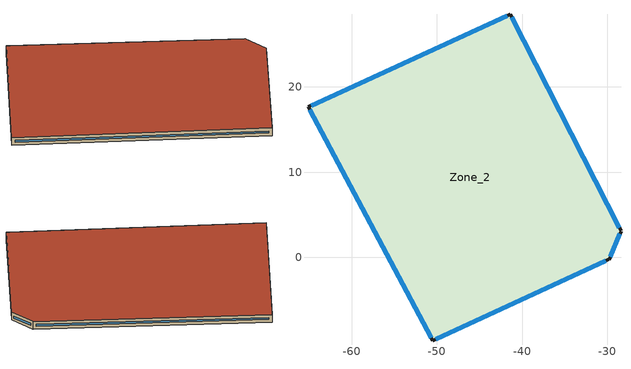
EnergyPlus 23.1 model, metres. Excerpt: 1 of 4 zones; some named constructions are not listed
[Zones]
Zone_2
 floor outside (90.1-2019 Nonresidential CZ 0 Exterior Floor (Mass)): -28.39,3.14 -28.39,3.09 -29.79,-0.26 -29.84,-0.23 -50.49,-9.79 -65.13,17.65 -41.39,28.54 z6
 wall outside (Slab_Mass): -28.39,3.14 -41.39,28.54 -65.13,17.65 -50.49,-9.79 -29.84,-0.23 / -29.79,-0.26 -28.39,3.09 z6:7
 window (90.1-2019 Nonresidential CZ 0 Glazing (Operable)): -28.57,3.49 -41.2,28.18 / -41.75,28.37 -64.77,17.82 / -64.95,17.3 -50.68,-9.44 / -50.13,-9.62 -30.2,-0.39 z6.4:6.6; -29.65,0.09 -28.54,2.74 z6.37:6.63
 roof outside (300mmInsulation 200mmConcrete): -28.39,3.14 -41.39,28.54 -65.13,17.65 -50.49,-9.79 -29.84,-0.23 -29.79,-0.26 -28.39,3.09 z7
[Schedule:Day:Hourly]
429c1c22-c32e-4cfb-a638-74580e387c76: Fraction, 1, 1, 1, 1, 1, 1, 1, 1, 0, 1, 1, 1, 1, 1, 1, 1, 1, 0, 1, 1, 1, 1, 1, 1
0d278512-de6f-450f-a460-ce0183404bb3: Fraction, 1, 1, 1, 1, 1, 1, 1, 1, 0, 0, 1, 1, 1, 1, 1, 1, 0, 0, 0, 0, 0, 0, 1, 1
e3299096-3ba9-41dc-9eec-98134773bb99: Fraction, 1, 1, 1, 1, 1, 1, 1, 0, 0, 0, 1, 1, 1, 0, 0, 0, 0, 1, 1, 1, 1, 1, 1, 1
437932f8-a298-4c79-ad8c-b6ad7c0ea8db: Fraction, 1, 1, 1, 1, 1, 1, 1, 1, 0, 0, 1, 1, 1, 1, 1, 1, 1, 0, 0, 0, 0, 0, 0, 1
2af4db76-ab77-4d71-8a2c-f6efab897275: Fraction, 1, 1, 1, 1, 0, 1, 1, 0, 0, 0, 0, 1, 1, 1, 1, 1, 0, 0, 0, 0, 0, 0, 0, 0
1bf97493-2525-4d0f-a431-4bc4cad97bd5: Fraction, 0, 0, 0, 0, 0, 1, 1, 1, 0, 0, 0, 0, 0, 1, 0, 0, 0, 0, 0, 0, 0, 0, 0, 0
7ba00e10-ea66-41d7-b338-968975e884bb: Fraction, 1, 1, 1, 1, 1, 1, 1, 1, 0, 0, 1, 1, 1, 1, 0, 0, 0, 0, 0, 0, 0, 0, 0, 0
e470dc39-ab2a-4b4f-97fd-8518ad8b71fa: Fraction, 0, 0, 0, 0, 0, 0, 0, 1, 0, 0, 0, 0, 0, 1, 0, 0, 0, 0, 0, 0, 0, 0, 1, 1
6eecb054-86b3-400c-984a-dcca1d5fbc71: Fraction, 1, 1, 1, 1, 1, 1, 1, 1, 0, 0, 0, 1, 0, 0, 0, 0, 0, 0, 0, 0, 0, 1, 1, 1
83a65efa-9942-4f7b-8ec6-2ade82dc0e54: Fraction, 1, 1, 1, 1, 1, 1, 1, 1, 0, 0, 0, 0, 1, 1, 1, 0, 0, 0, 0, 0, 0, 0, 1, 1
4f636e90-c16d-4f8c-b812-f952bd1f73c2: Fraction, 1, 1, 1, 1, 1, 1, 1, 1, 1, 0, 0, 0, 0, 0, 0, 0, 1, 1, 1, 1, 1, 1, 1, 1
9d2e7766-5901-4576-8308-77e6e8b5c36c: Fraction, 1, 1, 1, 1, 1, 1, 1, 1, 1, 0, 0, 0, 1, 1, 0, 0, 0, 0, 0, 1, 1, 1, 1, 1
4fc50a1c-80a5-43ac-9a14-739c7503c9ff: Fraction, 1, 1, 1, 1, 1, 1, 1, 1, 0, 1, 0, 0, 1, 1, 1, 1, 1, 1, 1, 1, 1, 1, 1, 1
aa52cdaa-5805-4605-9570-7e2a462150d8: Fraction, 1, 1, 1, 1, 1, 1, 1, 1, 0, 0, 1, 0, 0, 0, 0, 0, 0, 0, 1, 1, 1, 1, 1, 1
c998a4b0-9a3e-4008-8cde-3158e55a9a80: Fraction, 1, 1, 1, 1, 1, 1, 1, 1, 1, 0, 0, 0, 0, 1, 0, 0, 0, 0, 1, 1, 1, 1, 1, 1
3d8626cd-6cde-48c8-a51a-3dec61c5f29f: Fraction, 1, 1, 1, 1, 1, 1, 1, 1, 1, 0, 0, 0, 1, 0, 0, 0, 0, 0, 0, 0, 0, 0, 0, 1
53be161d-a272-44c2-a9a0-b321baa7687b: Fraction, 1, 1, 1, 1, 1, 1, 1, 1, 1, 0, 0, 0, 1, 1, 1, 1, 0, 1, 1, 1, 1, 1, 1, 1
075dd050-284f-48c6-b7ff-b34be319de05: Fraction, 1, 1, 1, 1, 1, 1, 1, 1, 0, 0, 1, 1, 0, 0, 0, 0, 1, 1, 1, 1, 1, 1, 1, 1
370041b8-3d16-4a39-9a6d-19057aa695aa: Fraction, 1, 1, 1, 1, 1, 1, 1, 1, 0, 0, 0, 0, 1, 1, 1, 1, 1, 1, 1, 1, 1, 1, 1, 1
d7daef8c-e683-487b-8e61-8b84068055ae: Fraction, 1, 1, 1, 1, 1, 1, 1, 1, 0, 0, 0, 0, 0, 0, 0, 1, 1, 1, 1, 1, 1, 1, 1, 1
d06a8f00-f862-418e-b585-eecbe0213b45: Fraction, 1, 1, 1, 1, 1, 1, 1, 1, 1, 1, 1, 1, 1, 1, 1, 0, 0, 0, 1, 1, 1, 1, 1, 1
2f645762-0e42-45aa-8577-e72d75af2df0: Fraction, 1, 1, 1, 1, 1, 1, 1, 1, 0, 1, 1, 1, 1, 1, 1, 1, 1, 1, 1, 1, 1, 1, 1, 1
64f102bd-1efe-44ce-a83b-11cafd964ddf: Fraction, 1, 1, 1, 1, 1, 1, 1, 1, 1, 0, 0, 0, 0, 0, 0, 0, 1, 1, 0, 0, 0, 0, 1, 1
bc7b5fe1-1840-40fd-a980-6b40b1dd7ed4: Fraction, 1, 1, 1, 1, 1, 1, 1, 1, 1, 0, 0, 0, 0, 0, 0, 0, 0, 0, 0, 1, 1, 1, 1, 1
95e74dce-d210-4ab4-8928-48d33d6a8e2e: Fraction, 1, 1, 1, 1, 1, 1, 1, 0, 0, 0, 1, 1, 1, 1, 1, 1, 1, 0, 0, 0, 0, 0, 0, 0
492ee7e6-851f-48a4-aaf2-d69dca00f25b: Fraction, 0, 1, 1, 1, 1, 1, 1, 1, 0, 0, 1, 0, 1, 1, 1, 0, 0, 0, 0, 0, 0, 0, 0, 1
ea4d0cee-9d29-4a0a-9eb6-c17ef6949f6f: Fraction, 1, 1, 1, 1, 1, 1, 1, 1, 0, 0, 0, 1, 1, 1, 0, 0, 0, 1, 1, 1, 1, 1, 1, 1
2e1048d4-6ae0-4844-96f5-6b8076d62b1c: Fraction, 1, 1, 1, 1, 1, 1, 1, 1, 1, 0, 0, 0, 0, 0, 0, 0, 0, 0, 0, 0, 0, 1, 1, 1
de04d04a-28f8-4919-8fdf-c7397844d0ba: Fraction, 1, 1, 1, 1, 1, 1, 1, 1, 0, 0, 1, 1, 1, 1, 1, 1, 1, 1, 0, 0, 0, 0, 1, 1
beef557f-be53-43da-b185-b81690d14c17: Fraction, 1, 1, 1, 1, 1, 1, 1, 1, 0, 0, 1, 0, 0, 0, 1, 1, 1, 1, 1, 1, 1, 1, 1, 1
acd2e928-20f6-4991-8987-061cebab4bc7: Fraction, 1, 1, 1, 1, 1, 1, 1, 1, 0, 0, 0, 0, 0, 0, 0, 0, 0, 1, 1, 1, 1, 1, 1, 1
0769ad89-4922-46fa-86be-e5e11f80f1fa: Fraction, 1, 1, 1, 1, 1, 1, 1, 1, 0, 0, 0, 1, 1, 0, 0, 0, 0, 0, 0, 0, 1, 1, 1, 1
811eb0c4-df39-463f-a63d-4e00d9b2817e: Fraction, 1, 1, 1, 1, 1, 1, 1, 1, 0, 0, 1, 1, 1, 1, 0, 0, 1, 0, 0, 0, 0, 1, 1, 1
cfd1e8fc-f152-420b-92c9-655756a89879: Fraction, 1, 1, 1, 1, 1, 1, 1, 1, 1, 0, 1, 1, 1, 1, 1, 1, 1, 0, 0, 0, 0, 0, 1, 1
5fa0f4bf-647c-4e6c-bee9-f088ca3543b6: Fraction, 1, 1, 1, 1, 1, 1, 1, 1, 0, 0, 1, 1, 1, 0, 1, 1, 0, 0, 1, 1, 1, 1, 1, 1
0ca525b6-70f5-47a1-a66d-1491c270857f: Fraction, 1, 1, 1, 1, 1, 1, 1, 1, 1, 0, 0, 0, 0, 1, 0, 0, 0, 0, 0, 0, 0, 1, 1, 1
5edebba6-9b0d-41ef-b9bf-9f6c766f65e7: Fraction, 1, 1, 1, 1, 1, 1, 1, 1, 0, 0, 0, 1, 1, 1, 1, 0, 0, 0, 0, 0, 0, 0, 0, 0
e5894386-8ebf-482e-8deb-2937a90b46d1: Fraction, 0, 1, 1, 1, 1, 1, 1, 0, 0, 0, 1, 1, 1, 1, 0, 0, 0, 0, 0, 0, 1, 1, 1, 0
520a3510-b5ef-42aa-a8dd-2d4a8aa3f53d: Fraction, 0, 0, 0, 0, 0, 0, 0, 0, 0, 0, 0, 1, 1, 0, 0, 1, 0, 0, 0, 0, 0, 0, 0, 0
7885c442-17fd-4be5-921d-82c1dd1a4911: Fraction, 0, 0, 0, 0, 0, 0, 0, 0, 0, 0, 0, 1, 1, 1, 1, 0, 0, 0, 0, 0, 0, 0, 0, 0
f125d40a-070c-441a-87dd-d8b757f258c0: Fraction, 0, 0, 0, 0, 0, 0, 0, 0, 0, 0, 0, 1, 0, 0, 0, 0, 0, 0, 0, 0, 0, 0, 0, 0
2bdd6978-0b3d-4123-ae65-399032827d53: Fraction, 0, 0, 0, 0, 1, 0, 0, 0, 0, 0, 0, 1, 1, 1, 0, 0, 0, 0, 0, 0, 0, 0, 0, 0
6d3ce674-8959-4e7a-b9fb-a9f12f32f55c: Fraction, 0, 0, 0, 0, 1, 0, 0, 0, 0, 0, 0, 1, 1, 1, 0, 1, 1, 1, 0, 0, 1, 1, 1, 1
ca12e35a-9830-41a2-9af4-f84982a6c99b: Fraction, 1, 1, 1, 1, 1, 1, 1, 1, 1, 1, 1, 1, 1, 1, 1, 1, 1, 1, 1, 1, 1, 1, 1, 1
61e857f3-1a93-4600-857d-8f1b3b0baa42: Fraction, 1, 1, 1, 0, 1, 1, 1, 1, 0, 1, 1, 1, 1, 1, 1, 1, 1, 1, 1, 1, 1, 1, 1, 1
9bc08fb0-1c56-410e-8b02-d8d992bc0d0f: Fraction, 1, 1, 1, 1, 1, 1, 1, 1, 1, 0, 0, 0, 1, 1, 0, 0, 1, 1, 1, 1, 1, 1, 1, 1
e67b2c6a-2373-4d80-82e6-7d4b09873641: Fraction, 1, 1, 1, 1, 1, 1, 1, 1, 1, 0, 0, 1, 1, 0, 1, 0, 1, 1, 0, 1, 0, 0, 1, 0
6d8738ae-b7f0-481f-8b64-ea539d91de79: Fraction, 0, 1, 1, 1, 1, 1, 1, 1, 1, 1, 1, 1, 1, 0, 0, 0, 0, 0, 0, 0, 1, 1, 1, 1
fe6191ea-b40e-4ba5-bedb-806e67bd7129: Fraction, 1, 1, 1, 1, 1, 1, 1, 1, 1, 1, 1, 1, 0, 0, 0, 0, 0, 0, 0, 1, 1, 1, 1, 1
58537cc2-10a3-4b98-a934-05ca0b6b8b16: Fraction, 1, 1, 1, 1, 1, 1, 1, 1, 1, 1, 1, 1, 1, 1, 0, 1, 1, 1, 0, 1, 1, 1, 1, 1
e186b510-1964-4f2e-8018-9372b270c878: Fraction, 1, 1, 1, 1, 1, 1, 1, 1, 1, 0, 0, 0, 0, 0, 0, 0, 0, 0, 0, 0, 1, 1, 1, 1
56d61a98-7be1-4fe1-b86d-2bb6e64d82b2: Fraction, 1, 1, 1, 1, 1, 1, 1, 1, 0, 0, 0, 0, 1, 1, 1, 1, 0, 0, 0, 0, 0, 0, 1, 0
87b03664-63c1-4720-b1e1-75cce14292a7: Fraction, 1, 1, 1, 1, 1, 1, 1, 1, 1, 1, 0, 1, 1, 1, 1, 0, 0, 0, 0, 0, 1, 1, 1, 0
da3a957f-c48f-4e44-8c34-af53eea30d64: Fraction, 1, 1, 1, 1, 1, 1, 1, 1, 1, 0, 0, 0, 0, 1, 1, 1, 1, 1, 1, 1, 1, 1, 1, 1
384e79f7-c269-4999-a78c-5518ff3f1f47: Fraction, 1, 1, 1, 1, 1, 1, 1, 1, 1, 1, 0, 0, 0, 0, 0, 0, 0, 1, 0, 1, 1, 1, 1, 1
f4831268-3cc7-41c8-9b97-16e3ab9158ac: Fraction, 1, 1, 1, 1, 1, 1, 1, 1, 0, 0, 0, 0, 0, 0, 0, 0, 0, 0, 0, 1, 1, 1, 1, 1
616afa62-1e71-4496-9ab0-f47cd830bcd3: Fraction, 1, 1, 1, 1, 1, 1, 1, 1, 0, 0, 0, 0, 1, 0, 1, 0, 1, 1, 1, 1, 0, 1, 1, 1
5f462a69-151b-4296-952d-169091b6d376: Fraction, 1, 1, 1, 1, 1, 1, 1, 1, 0, 0, 0, 0, 1, 0, 0, 0, 0, 0, 0, 0, 0, 1, 1, 1
5098d5d9-c8d9-4b69-8103-d1a0706dc672: Fraction, 1, 1, 1, 1, 1, 1, 1, 1, 0, 0, 0, 1, 0, 1, 1, 0, 0, 0, 0, 0, 0, 0, 0, 1
2af04244-796f-44f3-a123-6d7aced4bae8: Fraction, 1, 1, 0, 0, 1, 1, 0, 1, 0, 0, 0, 0, 1, 0, 0, 0, 0, 0, 0, 0, 0, 0, 0, 0
3fd10801-7045-48b6-8b62-b64a2d27dad3: Fraction, 0, 0, 1, 0, 0, 0, 1, 0, 0, 0, 0, 0, 0, 1, 1, 0, 0, 0, 0, 0, 0, 0, 0, 0
ab01f3cf-1fb5-4afb-b9a4-a822b94847c2: Fraction, 0, 0, 0, 0, 0, 0, 0, 0, 0, 0, 0, 1, 1, 1, 1, 1, 0, 0, 0, 0, 0, 0, 1, 0
d26ac9f7-d369-4222-9e68-858facbd4585: Fraction, 1, 1, 0, 0, 1, 0, 0, 1, 0, 0, 0, 1, 1, 1, 1, 0, 0, 0, 0, 0, 0, 0, 0, 0
ee1cbf8b-552b-4fe2-b724-9603f843b784: Fraction, 0, 1, 0, 1, 1, 1, 1, 1, 0, 0, 0, 1, 1, 1, 1, 1, 0, 0, 0, 0, 0, 0, 0, 0
41336966-1481-4f37-86a5-c677b9c4d6cb: Fraction, 0, 1, 1, 1, 1, 1, 1, 1, 0, 0, 0, 0, 1, 1, 1, 1, 0, 0, 0, 0, 0, 0, 0, 0
e823f13c-565c-4668-a10e-62aeca33f097: Fraction, 0, 0, 0, 1, 1, 0, 0, 1, 0, 0, 0, 1, 1, 1, 1, 1, 0, 0, 0, 0, 0, 0, 0, 0
7a5c81d5-b2a1-4d21-9557-3803c2419c3a: Fraction, 0, 1, 1, 1, 1, 0, 0, 1, 0, 0, 0, 0, 0, 0, 0, 0, 0, 0, 0, 0, 0, 0, 1, 1
aa07cd83-aed6-4fc5-b0c4-40ca355e7cad: Fraction, 0, 0, 0, 0, 0, 0, 0, 0, 1, 1, 1, 1, 1, 0, 1, 1, 1, 1, 1, 1, 1, 1, 1, 1
d5fbcdae-03d4-4c8e-b897-6869c87439ac: Fraction, 0, 0, 0, 0, 0, 0, 0, 0, 1, 1, 1, 1, 1, 1, 1, 1, 1, 1, 1, 1, 1, 1, 1, 1
fa97a593-636a-4f2d-adf3-7cc7f475926c: Fraction, 0, 0, 0, 0, 0, 0, 0, 0, 1, 1, 1, 0, 0, 0, 0, 0, 1, 1, 1, 1, 1, 1, 1, 0
9d412460-c6ff-4030-b530-7b55b70c9db9: Fraction, 0, 0, 0, 0, 0, 0, 0, 0, 1, 1, 1, 1, 1, 1, 1, 1, 1, 1, 1, 1, 1, 1, 1, 0
f827f280-3792-482c-a78a-e3c934c49dec: Fraction, 0, 0, 0, 0, 0, 0, 0, 0, 1, 1, 1, 1, 0, 0, 0, 1, 1, 1, 1, 1, 1, 1, 1, 1
0e033721-e94e-477f-9e80-94fcc5e9b954: Fraction, 0, 0, 0, 0, 0, 0, 0, 0, 1, 1, 1, 1, 1, 1, 1, 1, 1, 1, 1, 1, 1, 1, 0, 0
2a7c7b7c-ba76-4fee-bea9-94fd2a373793: Fraction, 0, 0, 0, 0, 0, 0, 0, 1, 1, 1, 1, 1, 0, 0, 0, 0, 1, 1, 1, 1, 1, 1, 1, 0
a0c1673f-a9de-4e4f-baea-07259ba35ac4: Fraction, 0, 0, 0, 0, 0, 0, 0, 0, 1, 1, 1, 1, 0, 0, 0, 0, 0, 1, 1, 1, 1, 1, 1, 1
7cc57210-866b-4cee-9bb3-4e84f98c8edf: Fraction, 0, 0, 0, 0, 0, 0, 0, 0, 1, 1, 1, 1, 0, 0, 0, 0, 0, 1, 1, 1, 1, 1, 1, 0
8b39802f-0b56-4244-b046-97715faed473: Fraction, 0, 0, 0, 0, 0, 1, 1, 1, 1, 1, 0, 0, 0, 0, 1, 1, 1, 1, 1, 1, 1, 1, 0, 0
8083bdc2-67e3-4528-aabc-c6d3deba803f: Fraction, 0, 0, 0, 0, 0, 1, 1, 1, 1, 1, 1, 1, 1, 1, 1, 0, 0, 0, 0, 0, 0, 0, 0, 0
ac16974e-f1e8-4ee9-8837-492b3aaf25c5: Fraction, 0, 0, 0, 0, 0, 0, 0, 1, 1, 1, 1, 1, 1, 1, 1, 1, 1, 1, 1, 1, 1, 1, 0, 0
edd9a837-7b02-4e6a-a7dd-3c474852f26a: Fraction, 0, 0, 0, 0, 0, 0, 0, 1, 1, 1, 1, 1, 1, 1, 1, 1, 1, 1, 1, 1, 1, 1, 1, 0
9c9d17b4-dc02-4d41-b49d-7196bcedb69b: Fraction, 0, 0, 0, 0, 0, 0, 0, 0, 0, 0, 0, 1, 1, 1, 1, 1, 1, 1, 1, 1, 0, 0, 0, 0
16cb8288-9de4-42d5-a32b-b23953333566: Fraction, 0, 0, 0, 0, 0, 0, 1, 1, 1, 1, 1, 1, 1, 1, 1, 1, 1, 1, 1, 1, 1, 0, 0, 0
9cbe939c-6bb9-4315-8294-bf7d4e39dc2a: Fraction, 0, 0, 0, 0, 1, 1, 1, 1, 1, 1, 1, 1, 1, 1, 1, 1, 1, 1, 1, 1, 1, 0, 0, 0
4c400002-a0bd-4f9a-b402-ef3440487218: Fraction, 0, 0, 0, 0, 0, 0, 0, 0, 0, 0, 0, 0, 0, 0, 1, 1, 1, 1, 1, 1, 0, 0, 0, 0
e4c61543-e469-48ff-963c-f8dcef8bda39: Fraction, 0, 0, 0, 0, 0, 0, 1, 1, 1, 1, 1, 1, 1, 1, 1, 1, 1, 1, 1, 1, 1, 1, 0, 0
18fd7463-925f-465a-8cf3-e4b6b7c109c7: Fraction, 1, 0, 0, 0, 0, 0, 0, 0, 1, 1, 1, 1, 1, 0, 1, 1, 1, 1, 0, 0, 0, 0, 0, 0
81f63b81-45e0-4ff7-9fab-a28798a04cc4: Fraction, 0, 0, 0, 0, 0, 0, 1, 1, 1, 1, 1, 1, 0, 0, 1, 1, 0, 0, 0, 0, 0, 0, 0, 0
715d07ea-0578-4fe2-96c6-3081667aaa53: Fraction, 0, 0, 0, 1, 1, 1, 1, 1, 1, 1, 1, 1, 1, 1, 1, 1, 1, 1, 1, 1, 1, 1, 1, 1
18fd46a4-1ec2-4b74-9cfe-444de13db394: Fraction, 0, 0, 0, 0, 0, 0, 0, 0, 1, 1, 1, 1, 0, 0, 0, 0, 1, 1, 1, 1, 1, 1, 1, 1
98e47e6f-843e-4740-baeb-22648d5c643e: Fraction, 1, 1, 1, 1, 1, 1, 1, 1, 0, 0, 0, 0, 0, 0, 0, 0, 1, 1, 1, 1, 1, 1, 1, 1
359b6354-5d9e-4ef5-8329-e3156efa4961: Fraction, 1, 1, 1, 0, 0, 0, 0, 0, 1, 1, 1, 1, 1, 1, 1, 1, 1, 1, 1, 1, 1, 1, 1, 1
4178c6d2-c455-4491-85b1-e77429518c37: Fraction, 1, 1, 1, 0, 0, 0, 0, 0, 1, 1, 1, 1, 1, 0, 0, 0, 1, 1, 1, 1, 1, 1, 1, 1
6757ae64-45cf-455e-9b9c-549c3d413347: Fraction, 1, 0, 0, 0, 0, 0, 0, 0, 1, 1, 1, 1, 1, 0, 0, 1, 1, 1, 1, 1, 1, 1, 1, 1
92202d3b-978d-4230-b6e4-04582f80296e: Fraction, 1, 1, 1, 1, 0, 0, 0, 0, 1, 1, 1, 1, 1, 1, 1, 1, 1, 1, 1, 1, 1, 1, 1, 1
b6b8d99a-5d51-4ab5-b128-b78f064b743b: Fraction, 0, 0, 0, 0, 0, 0, 0, 0, 0, 1, 0, 0, 0, 0, 0, 0, 0, 1, 1, 0, 0, 0, 0, 0
b0c122e5-a45d-4448-a3c4-4c4035efaa42: Fraction, 0, 0, 0, 0, 0, 0, 0, 0, 1, 1, 1, 0, 0, 0, 0, 0, 1, 0, 0, 0, 0, 0, 0, 0
6d5fdc92-14fb-4ce6-8c49-5bd3c1510ad8: Fraction, 1, 0, 0, 0, 0, 0, 0, 0, 1, 1, 1, 1, 0, 0, 0, 1, 1, 1, 1, 1, 1, 1, 1, 1
2bfb7d01-b41f-4b0f-a268-c87d4ad5c209: Fraction, 1, 1, 1, 1, 1, 1, 1, 1, 1, 1, 1, 1, 0, 1, 1, 1, 1, 1, 1, 1, 1, 1, 1, 1
f766cbc1-5d45-43a4-b7de-9a476e70c635: Fraction, 1, 0, 0, 0, 0, 0, 0, 0, 1, 1, 1, 1, 1, 1, 1, 1, 1, 1, 1, 1, 1, 1, 1, 1
26efa69f-b266-489b-9954-29ea0c1f797b: Fraction, 1, 0, 1, 1, 0, 1, 1, 1, 1, 1, 1, 0, 0, 0, 0, 0, 0, 1, 1, 1, 1, 1, 1, 1
35be330d-0802-4089-b175-1d8f4927de70: Fraction, 1, 1, 1, 1, 1, 1, 1, 1, 1, 1, 1, 1, 0, 1, 0, 1, 1, 1, 1, 1, 1, 1, 1, 1
633b6c11-cfcd-4e14-ac41-3413fc145374: Fraction, 1, 1, 1, 1, 1, 1, 1, 1, 1, 1, 1, 0, 1, 1, 0, 0, 1, 1, 1, 1, 1, 1, 1, 0
cb8bea81-562c-4bfe-915c-9f70c93799ab: Fraction, 1, 1, 1, 0, 0, 0, 0, 0, 1, 1, 1, 0, 0, 0, 0, 1, 1, 1, 1, 1, 1, 0, 0, 1
c7145a01-de1c-4a30-9a9d-e0a225c4517c: Fraction, 1, 0, 0, 0, 0, 0, 0, 0, 1, 1, 1, 0, 0, 0, 0, 0, 1, 1, 0, 1, 1, 0, 0, 0
d113039b-f5ac-44ce-b6a9-d791b600f83f: Fraction, 0, 0, 0, 0, 0, 0, 0, 0, 1, 1, 1, 0, 0, 0, 0, 1, 1, 1, 1, 0, 1, 1, 0, 0
a603302a-a61d-4f32-9811-b6dc5231b9d5: Fraction, 0, 0, 0, 0, 0, 0, 0, 0, 1, 1, 1, 0, 0, 0, 0, 0, 0, 1, 0, 0, 0, 0, 0, 0
2ad45f48-009f-423d-bc3f-c4d7b280d615: Fraction, 0, 0, 1, 1, 0, 0, 1, 1, 1, 1, 1, 0, 1, 1, 0, 0, 1, 1, 1, 1, 1, 1, 1, 1
a1dd1a81-f8d2-4ce5-a3aa-f603e7824d23: Fraction, 1, 0, 0, 1, 0, 0, 1, 1, 1, 1, 1, 0, 0, 0, 0, 0, 0, 1, 1, 1, 1, 1, 1, 1
19f8fb8a-a044-48db-906b-f87733cc161e: Fraction, 1, 1, 1, 1, 0, 0, 0, 0, 1, 1, 1, 0, 0, 0, 0, 0, 1, 1, 1, 1, 1, 1, 1, 1
4a02cc98-567b-499e-9f7d-de86d8a5fd91: Fraction, 0, 0, 0, 0, 0, 0, 0, 0, 1, 1, 1, 0, 0, 0, 0, 0, 1, 1, 1, 1, 1, 1, 1, 1
512c89f7-53e8-43a0-a4d5-c55d384ab42c: Fraction, 1, 1, 0, 0, 0, 0, 0, 1, 1, 1, 1, 0, 0, 0, 0, 0, 0, 1, 1, 1, 1, 1, 1, 1
a183322b-5c94-41eb-9d69-d05074c7a2bc: Fraction, 1, 1, 1, 1, 1, 1, 1, 1, 1, 1, 1, 1, 1, 0, 1, 1, 1, 1, 1, 1, 1, 1, 1, 1
c7cebfb4-1b02-4143-ab16-198149b27a5d: Fraction, 1, 1, 1, 1, 1, 1, 1, 1, 1, 1, 1, 0, 0, 0, 1, 1, 1, 1, 1, 1, 1, 1, 1, 1
7f402324-a11b-45f2-ba71-036f7fa0131a: Fraction, 1, 1, 1, 1, 1, 1, 1, 1, 1, 1, 1, 1, 0, 0, 0, 0, 1, 1, 1, 1, 1, 1, 1, 1
a8186be4-23b4-452f-8bac-d82d48cc5cb9: Fraction, 1, 1, 1, 0, 0, 0, 0, 0, 1, 1, 1, 0, 0, 0, 0, 0, 1, 1, 1, 1, 1, 1, 1, 1
8ce44288-ce5e-46e1-b3fc-cc6473a23d28: Fraction, 0, 0, 0, 1, 0, 0, 0, 0, 1, 1, 1, 0, 0, 0, 0, 0, 0, 1, 1, 1, 1, 1, 1, 0
a9032ab1-34af-406e-a78a-8711d550c862: Fraction, 0, 0, 0, 0, 0, 0, 0, 0, 1, 1, 1, 0, 0, 0, 0, 0, 0, 1, 1, 1, 1, 1, 1, 0
83626dd4-ef9e-4ca3-95f8-36e11cc79f76: Fraction, 0, 0, 0, 0, 1, 1, 1, 0, 1, 1, 0, 0, 0, 0, 0, 0, 0, 1, 1, 1, 1, 1, 1, 1
d8431233-ab1e-4848-8d13-0954209d6be6: Fraction, 0, 0, 0, 0, 1, 1, 1, 1, 1, 1, 1, 0, 0, 0, 0, 0, 0, 1, 1, 1, 1, 1, 1, 1
643cbcf8-1809-4534-b40f-ffb83847a4c0: Fraction, 1, 1, 1, 1, 1, 1, 1, 1, 1, 1, 1, 0, 0, 0, 0, 0, 1, 1, 1, 1, 1, 0, 0, 0
a81581ba-1929-4cc8-a758-60fb3b90e0dc: Fraction, 0, 0, 0, 0, 0, 0, 0, 0, 0, 0, 1, 1, 1, 1, 0, 0, 1, 1, 1, 0, 0, 1, 0, 1
41e0ed90-8fc5-4f1e-a61f-a7cfdcff0ae5: Fraction, 1, 0, 0, 0, 0, 0, 0, 0, 0, 0, 0, 0, 1, 0, 1, 0, 0, 0, 0, 0, 0, 0, 0, 0
5708fdbd-7be0-4d41-b2d8-6c8e660bc345: Fraction, 0, 0, 0, 0, 0, 0, 0, 0, 1, 1, 1, 0, 1, 0, 0, 1, 1, 1, 1, 0, 1, 0, 0, 0
7044fa82-b730-4b54-957a-6b4e0acb6089: Fraction, 0, 0, 0, 0, 0, 0, 0, 0, 1, 1, 1, 0, 0, 0, 0, 0, 0, 0, 1, 1, 1, 1, 1, 1
cb534f29-08d8-4ecb-b7a6-ff8b01221222: Fraction, 0, 1, 0, 0, 0, 1, 0, 0, 1, 1, 1, 0, 0, 0, 0, 0, 0, 1, 1, 1, 1, 1, 1, 1
8cfd6b68-7a55-4b57-87da-5bcaf7e3edb7: Fraction, 1, 1, 1, 1, 1, 0, 0, 1, 1, 1, 1, 1, 0, 0, 0, 0, 1, 1, 1, 1, 0, 0, 0, 1
3aa7c7eb-bf8e-4f5d-9803-ce9cd371826b: Fraction, 1, 0, 1, 0, 0, 0, 0, 0, 1, 1, 1, 0, 0, 0, 0, 0, 0, 1, 1, 1, 1, 1, 1, 1
7f4ab176-e05f-4f0b-a991-b07b53119c3f: Fraction, 1, 0, 0, 0, 0, 0, 1, 0, 1, 1, 1, 0, 0, 0, 0, 0, 0, 0, 1, 1, 1, 1, 1, 1
4f2d4e98-99b1-495e-a9b5-b39a8c86947f: Fraction, 1, 1, 1, 0, 0, 0, 0, 0, 1, 1, 1, 0, 0, 0, 0, 0, 0, 0, 1, 1, 1, 1, 1, 1
b71f27c2-11d3-4486-89db-ca58aa0c90b0: Fraction, 1, 1, 1, 1, 0, 0, 0, 0, 1, 1, 1, 0, 0, 0, 0, 0, 0, 0, 1, 1, 1, 1, 1, 1
51dd4f3b-6840-4a68-a3e1-5d6bc43e3148: Fraction, 1, 1, 0, 0, 0, 0, 0, 0, 1, 1, 1, 0, 0, 0, 0, 0, 1, 0, 0, 0, 1, 0, 0, 0
eae2c3f5-7183-4f18-80e1-325a8144d1d7: Fraction, 1, 1, 1, 1, 0, 0, 0, 0, 1, 1, 0, 0, 0, 0, 0, 0, 0, 1, 1, 1, 1, 1, 1, 1
946a49bf-8357-4b36-988c-1bbe564c2739: Fraction, 1, 1, 1, 1, 1, 0, 1, 1, 1, 0, 0, 0, 0, 0, 0, 0, 0, 0, 1, 1, 1, 1, 1, 1
b5328cb2-3e1c-4907-824d-986fdfa3e53d: Fraction, 1, 1, 1, 0, 0, 0, 0, 1, 1, 1, 1, 0, 0, 0, 0, 0, 0, 0, 1, 1, 1, 1, 1, 1
7e368c8a-0343-4ad6-816a-6d9203fe412d: Fraction, 0, 0, 0, 1, 0, 1, 0, 0, 1, 1, 1, 1, 0, 0, 0, 0, 0, 1, 1, 1, 1, 1, 1, 1
3133d071-e3d2-4c39-b795-b10d2cfa83c7: Fraction, 1, 1, 0, 0, 0, 0, 0, 0, 1, 0, 0, 0, 0, 0, 1, 0, 1, 1, 1, 0, 1, 1, 0, 0
b71b095b-8804-4097-bd9f-d99cd3049b86: Fraction, 0, 0, 0, 0, 0, 0, 1, 0, 1, 0, 0, 0, 0, 0, 0, 0, 0, 0, 1, 1, 1, 1, 1, 1
ac6c59a5-4991-40b3-9c2e-a18076897789: Fraction, 1, 0, 0, 0, 0, 0, 1, 0, 1, 1, 1, 0, 0, 0, 1, 1, 1, 1, 1, 1, 1, 1, 1, 0
ee0cce78-cad1-4d1c-af12-3bf6cfd65355: Fraction, 0, 0, 0, 0, 0, 0, 0, 0, 1, 0, 0, 0, 0, 0, 0, 1, 0, 1, 1, 0, 0, 0, 0, 0
94d1d4d0-b6b9-419a-9535-282c8ef11f0e: Fraction, 0, 0, 0, 0, 0, 0, 0, 1, 1, 1, 1, 1, 0, 0, 0, 0, 1, 1, 1, 1, 1, 1, 0, 1
6ad6aa94-36e0-49e9-8b7a-7db0830956f9: Fraction, 1, 1, 0, 0, 0, 0, 0, 0, 1, 0, 0, 0, 0, 0, 0, 0, 0, 0, 0, 1, 1, 1, 1, 1
980ae9e3-5f77-4c4d-8313-4d2cbb2648f0: Fraction, 0, 0, 0, 0, 0, 0, 0, 0, 1, 1, 0, 0, 0, 1, 1, 1, 1, 1, 1, 0, 1, 0, 0, 0
a5c32734-bbef-49ea-96c2-e55053aa121e: Fraction, 0, 0, 0, 0, 0, 0, 0, 0, 1, 1, 1, 0, 0, 0, 0, 0, 1, 1, 1, 1, 1, 0, 0, 0
d52bcd2e-d4db-4552-b582-e389e3003660: Fraction, 0, 0, 0, 0, 0, 0, 0, 0, 1, 0, 0, 1, 0, 0, 0, 1, 1, 1, 1, 0, 0, 0, 0, 0
cbfc0be3-329f-4cb7-8cf2-356e24689446: Fraction, 0, 0, 0, 0, 0, 0, 0, 0, 1, 1, 0, 0, 0, 0, 0, 0, 0, 0, 1, 1, 1, 1, 1, 1
ae242ffd-641a-472a-807a-aa40fae8e799: Fraction, 1, 0, 0, 1, 0, 0, 0, 0, 1, 0, 0, 0, 0, 0, 0, 0, 1, 0, 0, 0, 0, 0, 0, 0
962cebb5-4dd6-465a-9484-ff23f736097f: Fraction, 0, 0, 1, 0, 0, 0, 0, 0, 1, 1, 0, 0, 0, 1, 1, 1, 0, 0, 1, 0, 0, 0, 0, 0
b7102313-10de-4cef-bb3a-3ea23a940532: Fraction, 0, 0, 0, 0, 0, 0, 0, 0, 1, 1, 0, 0, 0, 0, 0, 1, 0, 0, 0, 0, 0, 0, 0, 0
606d6c56-5269-483d-8936-5de9672277e7: Fraction, 0, 0, 0, 0, 0, 0, 0, 0, 0, 1, 0, 0, 0, 0, 0, 1, 0, 1, 1, 0, 0, 0, 0, 0
a73a7ce8-67d6-4843-85db-11bbf714541a: Fraction, 0, 0, 0, 0, 0, 0, 0, 0, 0, 0, 0, 0, 0, 0, 1, 1, 1, 1, 1, 1, 1, 0, 0, 0
7a8bdeb4-0878-4f99-8db8-d86093058b63: Fraction, 0, 0, 0, 0, 1, 1, 1, 1, 1, 1, 0, 0, 0, 0, 0, 0, 0, 1, 1, 1, 1, 1, 1, 1
458e4013-be41-4369-99af-1ce85e9da201: Fraction, 1, 0, 0, 0, 0, 0, 0, 0, 1, 1, 1, 0, 0, 0, 0, 0, 0, 0, 1, 1, 1, 1, 1, 1
8e128a29-8f94-4fca-a4c8-dda0c094ab85: Fraction, 1, 0, 1, 1, 0, 1, 0, 1, 1, 1, 0, 0, 0, 0, 0, 0, 0, 1, 1, 1, 1, 1, 1, 1
2e04bbb2-0433-468c-9bee-451ab76db0f2: Fraction, 1, 0, 0, 0, 0, 0, 0, 0, 1, 0, 0, 0, 0, 0, 0, 0, 0, 0, 1, 1, 1, 1, 1, 1
476d3154-71b5-46bd-b0d1-91401082664b: Fraction, 1, 1, 1, 1, 0, 1, 1, 1, 1, 0, 0, 0, 0, 0, 0, 0, 0, 0, 0, 1, 1, 1, 1, 1
a28b2f1e-23ce-457f-a55a-8e6c6bc26ee6: Fraction, 1, 1, 1, 1, 0, 0, 1, 0, 1, 1, 0, 0, 1, 0, 0, 0, 0, 0, 0, 0, 0, 0, 0, 0
1b5f3311-cc10-4d92-bd20-ff757623c0a2: Fraction, 0, 0, 0, 0, 0, 0, 0, 0, 1, 1, 1, 0, 0, 0, 0, 0, 0, 1, 1, 1, 1, 1, 1, 1
3fa7d1d8-b0c2-4a63-b02b-45fcedb0770e: Fraction, 1, 0, 0, 0, 0, 0, 0, 0, 1, 1, 0, 0, 0, 1, 1, 1, 1, 1, 1, 1, 1, 1, 1, 0
65bef76c-7b50-4c77-a987-cef737af29d9: Fraction, 0, 0, 0, 0, 0, 0, 0, 0, 1, 1, 0, 0, 0, 0, 0, 0, 0, 1, 0, 1, 1, 1, 1, 1
ecd52fb3-6bc2-4685-8e1d-ee0a48a2c2cd: Fraction, 1, 1, 1, 1, 0, 0, 1, 1, 1, 1, 0, 0, 1, 1, 1, 0, 0, 1, 1, 0, 0, 0, 0, 0
47cc510d-5763-4c47-8ae6-44d2a0ebc704: Fraction, 0, 0, 0, 0, 0, 0, 0, 0, 1, 1, 1, 0, 0, 0, 0, 1, 1, 0, 0, 0, 0, 0, 0, 0
cbdadbff-14c6-4e19-a64b-dd29a3ee8e65: Fraction, 0, 0, 0, 0, 0, 0, 0, 0, 1, 1, 1, 0, 0, 0, 0, 1, 0, 0, 1, 1, 1, 1, 1, 1
ae253b11-95fc-44f7-a50c-29ba483dc369: Fraction, 1, 1, 1, 1, 0, 1, 1, 1, 1, 0, 1, 0, 0, 0, 1, 0, 0, 0, 0, 0, 0, 0, 0, 0
fd82324f-3d22-43d9-8704-43af6c0c773f: Fraction, 0, 0, 0, 0, 0, 0, 0, 0, 0, 1, 1, 0, 0, 0, 0, 0, 1, 1, 1, 1, 1, 1, 1, 1
f2084678-235b-4ce8-80e2-547e78cc62a1: Fraction, 0, 0, 0, 0, 0, 0, 0, 0, 1, 0, 0, 0, 0, 0, 0, 1, 1, 1, 1, 1, 1, 1, 1, 1
9cef415c-3138-4bc0-80cf-4166d910a20b: Fraction, 0, 0, 0, 1, 0, 0, 1, 0, 1, 1, 1, 0, 0, 0, 1, 1, 1, 1, 1, 1, 1, 1, 1, 1
0fafae6b-2a4e-4a0d-9af3-e9a0c2a19ce0: Fraction, 1, 1, 1, 1, 0, 1, 0, 0, 0, 0, 0, 0, 0, 0, 0, 0, 0, 0, 1, 1, 1, 1, 1, 1
66e797d1-5bb1-440e-a983-82657584aabe: Fraction, 1, 1, 1, 1, 1, 0, 0, 0, 0, 0, 0, 0, 0, 0, 0, 0, 0, 0, 0, 1, 1, 1, 1, 1
bc9a009d-e745-4ba0-a84f-4219cbce67a4: Fraction, 1, 1, 1, 1, 0, 1, 0, 1, 1, 0, 0, 0, 0, 0, 0, 0, 0, 0, 0, 1, 1, 1, 1, 1
1fb9be0d-b534-4b23-940f-8a27a6398b63: Fraction, 1, 1, 1, 1, 0, 0, 0, 0, 1, 0, 0, 0, 0, 0, 0, 0, 0, 0, 0, 1, 1, 1, 1, 1
fe8b0500-455a-4e69-a9f7-ff54518eb9ce: Fraction, 1, 1, 1, 1, 1, 1, 1, 1, 0, 0, 0, 0, 0, 0, 1, 1, 1, 1, 1, 0, 1, 1, 1, 1
264b1cd4-b5ad-4d37-a9c3-32d2d2d0904a: Fraction, 1, 0, 1, 1, 0, 1, 0, 0, 1, 0, 0, 0, 0, 1, 0, 1, 1, 1, 1, 1, 1, 1, 1, 0
30f8b3f1-c5cc-420c-bfa6-b9f34e2471ac: Fraction, 0, 1, 0, 0, 0, 0, 0, 1, 1, 0, 0, 0, 1, 1, 0, 0, 0, 1, 1, 1, 1, 1, 1, 1
c019012b-39d7-4e61-b87b-2efc6bc9d66e: Fraction, 0, 0, 1, 0, 0, 0, 0, 0, 1, 0, 0, 0, 0, 0, 0, 1, 1, 1, 1, 1, 1, 1, 1, 1
9a3c1a4b-0eeb-4e2a-a004-e5279da5009a: Fraction, 1, 0, 0, 0, 0, 0, 0, 0, 1, 0, 0, 0, 1, 0, 0, 0, 1, 0, 1, 0, 0, 1, 0, 1
288bf387-5907-4de1-88a6-5d0dd4cf3e5e: Fraction, 0, 0, 0, 0, 0, 0, 0, 0, 1, 1, 1, 1, 0, 1, 1, 1, 1, 1, 1, 1, 1, 1, 0, 1
f3e41cc8-ee22-424f-87b5-cc7b6eeb1f7e: Fraction, 0, 0, 1, 0, 0, 0, 0, 0, 1, 0, 0, 0, 0, 0, 0, 0, 0, 0, 1, 1, 1, 1, 1, 1
4399bda9-ca78-467e-b1b5-2814ec906d59: Fraction, 1, 1, 1, 1, 1, 1, 1, 1, 1, 0, 0, 1, 1, 0, 0, 1, 1, 1, 1, 1, 1, 0, 0, 0
9cf9ec19-7c1e-4ceb-9cf0-e84e71d8a726: Fraction, 0, 0, 0, 0, 0, 0, 1, 1, 1, 1, 0, 0, 0, 0, 0, 0, 0, 0, 1, 1, 1, 1, 1, 1
61485dd6-e631-4ce2-9767-25215d8ebb49: Fraction, 1, 1, 1, 1, 1, 1, 1, 1, 1, 1, 0, 0, 0, 0, 0, 0, 0, 0, 1, 1, 1, 1, 1, 1
484ef81b-08d0-4c9e-9b0c-08f0377102a1: Fraction, 1, 1, 1, 0, 0, 0, 1, 1, 1, 1, 1, 1, 0, 0, 1, 1, 0, 0, 1, 1, 1, 0, 0, 0
4b9590b1-a4ca-42e0-aa12-04c038e1b4ab: Fraction, 0, 0, 0, 0, 0, 0, 0, 0, 1, 0, 0, 0, 1, 1, 1, 1, 1, 1, 1, 1, 1, 1, 1, 0
9c5e86d8-dae1-4cc7-9f21-194ab854f454: Fraction, 0, 0, 0, 0, 0, 0, 0, 0, 0, 1, 1, 1, 0, 0, 0, 0, 1, 1, 1, 1, 1, 1, 0, 0
24b7d28c-ecaa-4e28-85aa-77ca2687b65e: Fraction, 0, 0, 0, 0, 0, 0, 0, 0, 1, 1, 0, 0, 0, 0, 0, 0, 0, 1, 1, 1, 1, 1, 1, 1
e0f18de1-e8dd-4860-b6d7-2dfe478e2172: Fraction, 0, 0, 0, 0, 0, 0, 0, 0, 1, 1, 0, 0, 0, 0, 1, 1, 0, 0, 0, 0, 0, 0, 0, 0
95d4bd1c-ce86-4705-9c8d-e1e68b04e294: Fraction, 0, 0, 0, 0, 0, 0, 0, 0, 1, 1, 0, 0, 0, 0, 1, 1, 1, 0, 0, 0, 0, 0, 0, 0
b8bf9bdd-f65e-491a-89c2-ce5eb463696a: Fraction, 1, 1, 1, 1, 0, 0, 0, 0, 1, 1, 1, 1, 1, 1, 1, 1, 1, 1, 1, 1, 1, 1, 0, 0
23ad7be4-1bd6-407b-ac40-211199f4eba9: Fraction, 0, 0, 0, 0, 0, 0, 0, 0, 0, 0, 0, 0, 0, 0, 0, 0, 0, 0, 0, 1, 1, 1, 1, 1
b95a9a6c-3753-4ba4-8da6-17725c8b46c2: Fraction, 1, 1, 1, 1, 1, 1, 1, 1, 1, 1, 0, 0, 0, 0, 0, 1, 1, 1, 1, 1, 1, 0, 0, 0
5e4e6ebe-61ee-455d-94f4-1fba4f18e573: Fraction, 0, 0, 0, 0, 0, 0, 0, 0, 0, 1, 1, 1, 0, 0, 0, 0, 0, 1, 1, 1, 1, 1, 1, 1
c2e6ffc4-5a5a-4326-8cd9-6ad646768699: Fraction, 1, 0, 1, 1, 1, 0, 0, 0, 1, 1, 0, 0, 0, 1, 1, 1, 1, 1, 1, 1, 1, 1, 1, 1
61df51a4-9ec0-4119-8381-d2bc39263c46: Fraction, 0, 0, 0, 0, 0, 0, 0, 0, 0, 1, 1, 1, 1, 1, 1, 1, 0, 0, 1, 1, 1, 1, 1, 1
63701fb2-2961-4860-837d-ec88ad0e87cb: Fraction, 1, 1, 1, 0, 0, 1, 1, 1, 1, 0, 0, 0, 1, 1, 1, 1, 1, 1, 1, 1, 1, 1, 1, 1
216eef2e-40e6-466a-8ebc-aa4d6ad5f5ac: Fraction, 1, 1, 1, 1, 1, 1, 1, 1, 1, 0, 0, 0, 1, 1, 1, 1, 1, 1, 1, 1, 0, 0, 0, 0
b2fd002d-74e3-4d50-97d7-d4122815ab7d: Fraction, 0, 0, 0, 0, 0, 0, 0, 0, 1, 1, 0, 0, 0, 0, 0, 0, 0, 0, 0, 1, 1, 1, 1, 1
0eae9232-7919-4185-883a-7bb811943c78: Fraction, 1, 0, 0, 0, 0, 0, 1, 1, 1, 0, 0, 0, 0, 0, 0, 0, 0, 1, 1, 1, 1, 1, 1, 1
7f74cc13-0549-4400-bfd8-d99739242631: Fraction, 1, 0, 0, 0, 0, 0, 0, 0, 0, 1, 1, 0, 0, 0, 0, 0, 1, 1, 1, 1, 1, 1, 1, 1
9d4ba2e4-b867-49ac-b425-9713c995c196: Fraction, 1, 1, 1, 1, 1, 1, 1, 1, 1, 1, 1, 1, 0, 0, 0, 0, 1, 1, 1, 1, 1, 1, 1, 0
ebcd0586-00f9-48aa-a8c0-36410e76e89c: Fraction, 1, 1, 1, 1, 1, 1, 1, 1, 1, 1, 1, 1, 0, 0, 0, 0, 0, 0, 1, 1, 1, 1, 1, 1
78b5b8a9-cf74-470e-89b1-31e0cb71a9e3: Fraction, 1, 1, 0, 0, 0, 0, 0, 0, 1, 1, 1, 1, 1, 1, 1, 1, 1, 1, 1, 1, 1, 1, 1, 1
2435dbc7-9620-4bed-a60c-de534e194c19: Fraction, 1, 1, 1, 1, 1, 1, 1, 1, 1, 1, 1, 1, 1, 1, 1, 1, 1, 1, 1, 1, 1, 1, 0, 0
19dfe97c-b9cb-4e42-b827-9d3740cefc1a: Fraction, 1, 1, 1, 0, 0, 0, 0, 0, 0, 1, 1, 1, 1, 1, 1, 1, 0, 1, 1, 1, 1, 1, 1, 1
c1c17925-6b74-4b8f-ab96-dfb09220ae7c: Fraction, 1, 1, 1, 0, 0, 0, 0, 0, 1, 1, 0, 0, 0, 0, 0, 0, 0, 1, 1, 1, 1, 1, 1, 1
25122257-154d-46bf-98c0-2fe896b77df4: Fraction, 1, 0, 0, 0, 0, 0, 0, 1, 1, 1, 0, 0, 0, 0, 0, 0, 0, 0, 1, 1, 1, 1, 1, 1
092cdc06-bcdd-47ba-b436-0f7822671344: Fraction, 1, 0, 0, 0, 0, 0, 0, 0, 0, 0, 0, 1, 0, 0, 0, 0, 0, 0, 1, 1, 1, 1, 1, 1
71c57237-7c94-4586-8ab8-f83b04546b7b: Fraction, 1, 0, 1, 0, 1, 1, 1, 0, 1, 1, 0, 0, 0, 0, 0, 0, 0, 0, 0, 1, 0, 0, 1, 1
1b95b552-ccbf-48ee-98ab-6d76ed2a3aaa: Fraction, 1, 1, 1, 1, 1, 1, 1, 1, 1, 1, 0, 0, 0, 0, 0, 0, 0, 0, 0, 0, 1, 1, 1, 1
cb065a40-e7fa-40a4-90e0-a5ae350cfb2b: Fraction, 1, 1, 1, 1, 1, 1, 1, 1, 1, 1, 0, 1, 1, 0, 0, 0, 0, 0, 0, 1, 1, 1, 1, 1
fe97cc25-f601-4ca1-a0c8-475b2eba2dc9: Fraction, 1, 1, 1, 0, 0, 1, 1, 1, 1, 0, 0, 0, 0, 1, 1, 1, 1, 1, 1, 1, 1, 1, 0, 1
578457f5-399a-4f92-8a02-ae9882fc921f: Fraction, 1, 0, 0, 0, 0, 1, 0, 0, 1, 1, 1, 1, 0, 0, 0, 0, 0, 0, 0, 1, 1, 1, 1, 1
2e1abdcf-9cb2-4666-8271-a5281ab0470f: Fraction, 1, 0, 1, 1, 0, 1, 0, 1, 1, 0, 0, 0, 0, 0, 0, 0, 0, 0, 0, 0, 1, 1, 1, 1
de7f1e9e-99f2-4530-bda8-a19bc34c7435: Fraction, 1, 1, 1, 1, 1, 1, 1, 0, 1, 0, 1, 1, 0, 0, 0, 1, 1, 0, 1, 1, 1, 1, 1, 1
d56bf0af-3291-4f40-954d-ae387b4934eb: Fraction, 1, 1, 1, 0, 0, 0, 0, 1, 1, 1, 1, 0, 0, 0, 0, 0, 0, 1, 1, 1, 1, 1, 1, 1
efd51ebc-5a75-44d6-b48b-5e39b90eab37: Fraction, 1, 0, 1, 1, 1, 1, 1, 1, 1, 0, 0, 0, 0, 0, 0, 0, 0, 0, 0, 1, 0, 1, 1, 1
50e62b72-050b-4bc5-816a-ec6022259602: Fraction, 1, 1, 1, 1, 1, 1, 1, 1, 1, 1, 1, 0, 0, 0, 0, 0, 0, 1, 0, 0, 0, 0, 0, 1
df565528-e983-4a2f-9af0-023e517ec1fa: Fraction, 1, 0, 0, 1, 0, 1, 1, 0, 1, 1, 1, 0, 0, 0, 1, 1, 0, 1, 1, 0, 0, 0, 0, 1
6e948c41-f58b-4d70-b735-693d7d23265e: Fraction, 0, 0, 0, 0, 0, 0, 0, 0, 1, 1, 1, 0, 0, 0, 0, 0, 0, 0, 1, 1, 1, 1, 0, 0
a4a8dd3c-0be9-4958-a505-003e072e7be9: Fraction, 1, 0, 1, 1, 0, 0, 0, 0, 1, 1, 0, 0, 0, 1, 1, 1, 1, 0, 1, 0, 0, 1, 0, 0
ad55d434-6db8-480e-95ab-e4f5d2595acd: Fraction, 0, 0, 0, 0, 1, 1, 1, 1, 1, 1, 1, 0, 0, 1, 0, 0, 0, 0, 0, 1, 1, 1, 1, 1
a91e2977-43bb-450e-858d-649fe32d594d: Fraction, 1, 1, 1, 1, 0, 0, 0, 0, 0, 1, 0, 0, 0, 1, 0, 0, 0, 1, 1, 1, 1, 1, 1, 1
abaccf0b-f572-463a-ba2b-06eaf9dbe2ba: Fraction, 1, 0, 0, 0, 0, 0, 0, 0, 1, 1, 1, 0, 0, 0, 0, 0, 1, 1, 1, 1, 1, 1, 1, 1
60e00c5c-3424-42d9-a3b6-d22fd73a13ea: Fraction, 1, 1, 1, 1, 1, 1, 1, 1, 1, 1, 1, 0, 0, 1, 0, 0, 0, 0, 1, 1, 1, 1, 1, 1
9e92f452-ab2d-48ad-be8d-61b9bccbf211: Fraction, 1, 1, 1, 1, 1, 1, 1, 1, 1, 0, 1, 0, 0, 0, 0, 0, 0, 0, 1, 1, 1, 1, 1, 1
70c445c9-8c4a-4ff4-bf46-6278130bf734: Fraction, 1, 1, 1, 1, 1, 1, 1, 1, 1, 1, 0, 0, 0, 1, 0, 0, 0, 0, 1, 1, 1, 1, 1, 1
e5ad0523-6fc6-447b-b171-9b96cebabecb: Fraction, 1, 1, 1, 1, 1, 1, 0, 0, 0, 1, 0, 1, 1, 1, 1, 1, 1, 1, 1, 0, 1, 1, 1, 1
e60a5f49-7e7a-409f-a5c2-957077f7fe8b: Fraction, 0, 1, 1, 1, 0, 1, 1, 1, 1, 1, 0, 0, 1, 0, 0, 0, 0, 1, 1, 1, 1, 1, 1, 1
cae3acfb-d161-43ed-a65f-a440bfac94b9: Fraction, 1, 1, 1, 1, 1, 1, 1, 1, 1, 0, 0, 0, 1, 1, 0, 0, 0, 0, 1, 1, 1, 1, 1, 1
eb492800-efa5-4de2-972e-05f03c372e6c: Fraction, 1, 1, 1, 1, 1, 1, 1, 1, 1, 0, 0, 0, 1, 1, 0, 0, 0, 1, 1, 1, 1, 1, 1, 1
f8645bc8-e094-466c-b9be-c50dcc2c0e01: Fraction, 1, 1, 1, 1, 0, 1, 1, 1, 1, 1, 0, 0, 0, 0, 0, 0, 0, 0, 1, 1, 1, 1, 0, 1
54c767f8-6b98-40b6-b93c-19719c3d406e: Fraction, 1, 0, 0, 0, 0, 0, 0, 1, 1, 1, 0, 0, 0, 1, 1, 1, 1, 1, 0, 0, 0, 0, 0, 0
33a80775-8e47-4f3b-85fb-f9fe996c441c: Fraction, 0, 0, 0, 0, 0, 0, 1, 1, 1, 1, 0, 0, 0, 1, 0, 0, 0, 0, 1, 1, 1, 1, 1, 1
0cbc3ec2-dce3-40a9-9014-403458cbc8dd: Fraction, 1, 0, 0, 0, 0, 0, 0, 0, 1, 1, 1, 1, 1, 1, 0, 0, 1, 1, 1, 1, 1, 1, 1, 1
1aa73def-a9cd-4395-93c4-937f8a9c7bfa: Fraction, 0, 1, 0, 0, 0, 0, 0, 0, 1, 1, 0, 0, 0, 0, 0, 0, 0, 0, 0, 0, 0, 0, 0, 0
6403b646-7e0a-49ed-bd41-a394b5ecb90f: Fraction, 0, 0, 0, 0, 0, 0, 0, 0, 0, 0, 1, 1, 0, 1, 1, 1, 1, 1, 1, 1, 1, 1, 1, 0
f5af6c6c-355f-4f13-a708-5c731e4a8922: Fraction, 0, 0, 0, 0, 0, 0, 0, 0, 1, 1, 1, 1, 1, 1, 0, 0, 1, 1, 1, 1, 0, 1, 1, 0
56ebb561-2b9d-4626-a585-189c94d4f024: Fraction, 0, 0, 0, 0, 0, 0, 0, 0, 1, 1, 1, 1, 1, 1, 0, 0, 1, 1, 1, 1, 1, 1, 1, 1
11e39c20-5615-48c8-8e21-3d2a08517842: Fraction, 1, 0, 1, 0, 0, 0, 0, 0, 1, 1, 1, 0, 0, 0, 1, 1, 1, 1, 1, 1, 1, 1, 1, 1
0a6634f9-ec93-4dce-9d44-1620e432f495: Fraction, 1, 0, 0, 0, 0, 0, 0, 0, 0, 1, 1, 0, 0, 0, 0, 0, 0, 1, 1, 1, 1, 1, 1, 1
6c88fd40-5f31-450c-9393-a7e399214261: Fraction, 1, 1, 1, 0, 0, 0, 0, 0, 1, 1, 1, 0, 0, 0, 0, 0, 0, 0, 0, 1, 1, 1, 1, 1
52a54ab8-a711-4575-a719-32434526ca14: Fraction, 1, 1, 1, 0, 0, 0, 0, 0, 1, 1, 0, 0, 0, 1, 0, 0, 0, 1, 0, 0, 0, 0, 0, 0
43894ad4-1c41-41d3-a07c-dbac19969555: Fraction, 0, 1, 0, 0, 0, 0, 0, 0, 1, 1, 1, 1, 0, 1, 0, 1, 1, 1, 1, 1, 1, 1, 1, 1
95a5ac8b-9768-4e2f-899a-ed802b7bd651: Fraction, 1, 1, 1, 1, 1, 1, 1, 1, 1, 1, 1, 1, 1, 0, 0, 0, 1, 1, 1, 1, 1, 1, 1, 1
75219a38-485e-43a5-963d-3f770a45d9b9: Fraction, 1, 1, 1, 1, 0, 1, 1, 1, 1, 1, 1, 0, 0, 0, 0, 0, 0, 1, 1, 1, 1, 1, 1, 1
d17497ec-cfb7-448f-b247-fa41072ac7fb: Fraction, 1, 1, 1, 1, 0, 1, 1, 1, 1, 0, 0, 1, 1, 0, 0, 0, 0, 0, 0, 0, 0, 0, 0, 0
c5cd9e20-25f1-4ee0-87f7-34e8a7739968: Fraction, 0, 0, 0, 0, 0, 0, 0, 0, 0, 1, 1, 0, 1, 0, 0, 0, 0, 0, 0, 1, 1, 1, 1, 0
c2340ad5-be74-4d5b-be4c-04cbdb4ba282: Fraction, 0, 0, 0, 0, 0, 0, 0, 0, 1, 1, 1, 1, 1, 1, 0, 0, 0, 1, 1, 1, 1, 1, 1, 1
9cf3de4a-76d9-48ab-a822-1107e02097d0: Fraction, 1, 1, 0, 1, 1, 1, 1, 0, 1, 1, 1, 1, 1, 0, 0, 0, 0, 1, 1, 1, 1, 1, 0, 1
d1e8d99a-3b87-46d8-88cf-10c5f4c0c17d: Fraction, 1, 1, 0, 0, 0, 0, 0, 0, 1, 1, 1, 0, 0, 0, 0, 0, 0, 0, 1, 1, 1, 1, 1, 1
d84190bc-0376-476d-adfe-1f034ada198a: Fraction, 1, 1, 0, 0, 0, 0, 0, 0, 1, 1, 0, 0, 0, 0, 0, 0, 0, 0, 0, 1, 1, 1, 1, 1
03bf4b79-c2c3-4344-89ba-05eddc566799: Fraction, 1, 1, 0, 0, 0, 0, 0, 0, 1, 0, 0, 0, 0, 0, 0, 0, 0, 0, 1, 1, 1, 1, 1, 1
ff0e8a08-df81-4f9d-be83-65e5951922e4: Fraction, 1, 1, 0, 0, 0, 0, 0, 0, 1, 1, 0, 0, 0, 0, 0, 0, 0, 0, 1, 1, 1, 1, 1, 1
2c3a381d-9128-48cc-820c-cfcb7cc501f0: Fraction, 1, 1, 0, 0, 0, 0, 0, 0, 1, 0, 1, 0, 0, 0, 0, 0, 0, 0, 1, 1, 1, 1, 1, 1
6434686c-1304-4504-b808-4a60f6fc532c: Fraction, 1, 1, 1, 1, 1, 1, 1, 1, 1, 1, 1, 0, 0, 0, 0, 0, 0, 0, 1, 1, 1, 1, 1, 1
b04f077c-7212-4c9e-bb9e-593bd7841a87: Fraction, 1, 1, 1, 1, 1, 1, 1, 1, 1, 0, 0, 0, 0, 0, 0, 0, 0, 1, 1, 1, 1, 1, 1, 1
39aa7a91-198b-4df9-b764-e6eb28f0fa9e: Fraction, 1, 0, 0, 0, 0, 0, 0, 0, 0, 0, 0, 0, 1, 1, 1, 0, 0, 1, 1, 1, 1, 1, 1, 1
41b53853-a552-4503-b7e5-1071de7ad9d3: Fraction, 1, 0, 1, 0, 0, 0, 0, 0, 0, 1, 1, 1, 0, 0, 0, 0, 0, 1, 1, 1, 1, 1, 1, 0
992c108d-8940-4632-8c5b-5d86dac3d9d8: Fraction, 1, 1, 1, 0, 0, 0, 1, 0, 1, 1, 1, 0, 1, 1, 1, 1, 1, 1, 1, 1, 1, 1, 1, 1
553fa106-7b2d-489e-b323-310891abfb60: Fraction, 0, 0, 0, 0, 0, 0, 0, 0, 1, 1, 1, 0, 0, 1, 1, 1, 1, 1, 1, 1, 1, 1, 1, 1
15cf4543-948e-4174-ab51-d9cd40c68075: Fraction, 1, 1, 1, 1, 1, 1, 0, 0, 1, 1, 1, 1, 0, 0, 0, 1, 1, 1, 1, 1, 1, 1, 1, 1
7dafe37b-fc49-49e7-878a-efd7624627b4: Fraction, 1, 1, 0, 0, 0, 0, 0, 0, 1, 1, 1, 1, 0, 0, 0, 0, 1, 1, 1, 1, 1, 1, 1, 1
f5c36937-e72b-4f26-8f07-e549246aa8e8: Fraction, 1, 1, 1, 0, 0, 0, 1, 1, 1, 1, 1, 0, 0, 0, 0, 0, 0, 0, 1, 1, 1, 1, 1, 1
f640a357-9ec9-42f9-af0e-58ae4c6e4841: Fraction, 1, 1, 1, 0, 0, 0, 1, 1, 1, 1, 0, 0, 0, 0, 0, 0, 0, 0, 0, 1, 1, 1, 1, 1
cff2886b-0550-4b7a-826d-b4a198f4f12a: Fraction, 1, 1, 1, 1, 1, 0, 0, 1, 1, 1, 1, 1, 1, 1, 1, 1, 1, 1, 1, 1, 1, 1, 1, 1
61e1d887-13d5-440e-85c7-ecb42f406aad: Fraction, 1, 1, 1, 1, 1, 1, 1, 1, 1, 1, 1, 1, 0, 1, 0, 0, 0, 0, 1, 1, 1, 1, 1, 1
1bf994b8-c66c-4d30-ada4-7d5ca9fbeef9: Fraction, 1, 1, 1, 1, 1, 0, 0, 0, 1, 1, 1, 0, 0, 0, 0, 0, 1, 1, 1, 1, 1, 1, 1, 1
767f3143-d315-4cdb-b770-c6badc22e338: Fraction, 1, 1, 1, 1, 1, 1, 1, 1, 1, 0, 1, 0, 0, 0, 1, 0, 1, 1, 1, 1, 1, 1, 1, 1
f24ec32e-0b9c-4a1d-b664-ca4429b9edc5: Fraction, 1, 1, 1, 1, 0, 1, 0, 1, 1, 1, 0, 0, 0, 1, 0, 0, 0, 1, 1, 1, 0, 0, 0, 0
9801e66e-fc36-481a-b535-4e49cb259330: Fraction, 0, 0, 1, 1, 0, 0, 0, 0, 1, 1, 1, 1, 1, 1, 1, 1, 1, 1, 1, 1, 1, 1, 1, 1
2e372af8-76f4-413a-9955-fe3771615d8d: Fraction, 1, 1, 1, 1, 1, 0, 1, 0, 1, 1, 1, 0, 0, 0, 0, 0, 1, 1, 1, 0, 0, 0, 0, 0
2345a696-be97-46ca-ae24-72735c20d6e5: Fraction, 0, 0, 0, 1, 1, 0, 0, 0, 1, 1, 1, 1, 1, 1, 1, 1, 1, 1, 1, 1, 1, 1, 1, 1
08a3ac41-2459-4db3-a47a-67fd126cbd4f: Fraction, 1, 1, 1, 1, 0, 1, 0, 0, 0, 1, 1, 1, 0, 1, 1, 1, 1, 1, 1, 1, 1, 1, 1, 1
78615edc-84a0-410b-9399-bd0272c267e9: Fraction, 1, 1, 1, 0, 1, 1, 1, 1, 1, 1, 1, 0, 0, 1, 0, 0, 1, 0, 1, 1, 1, 1, 1, 1
2b9bfca6-dcb4-410c-99f8-06408d414f9f: Fraction, 1, 1, 1, 1, 1, 1, 1, 1, 1, 1, 1, 0, 0, 1, 1, 1, 1, 1, 1, 1, 1, 1, 1, 0
f9ab3b8e-d1cb-4cf8-bbf6-3c8ae99a99b2: Fraction, 0, 1, 0, 0, 0, 0, 0, 0, 1, 1, 1, 0, 0, 0, 0, 0, 1, 1, 1, 1, 1, 1, 1, 1
19597206-7319-4ad3-9dad-73b51bdeb2ed: Fraction, 1, 0, 0, 0, 0, 0, 0, 0, 1, 1, 0, 1, 1, 1, 0, 1, 1, 1, 1, 1, 0, 0, 0, 0
55ecedcd-ba53-437e-8c77-201c372323f7: Fraction, 0, 0, 0, 1, 0, 1, 1, 1, 1, 1, 1, 1, 0, 0, 0, 0, 1, 0, 1, 1, 1, 1, 1, 1
3f5b5ff4-9619-40fb-ba1e-935a637db60c: Fraction, 1, 1, 1, 1, 1, 1, 0, 0, 1, 1, 1, 0, 0, 1, 1, 1, 1, 1, 1, 1, 1, 1, 1, 1
e1796476-7959-4802-926e-a1c1d119acb1: Fraction, 1, 0, 0, 0, 0, 0, 1, 0, 0, 0, 0, 1, 1, 1, 1, 1, 1, 1, 1, 1, 1, 1, 1, 1
bef7c879-e1f0-4208-a671-c755df1716dc: Fraction, 1, 1, 1, 0, 1, 0, 0, 1, 1, 1, 1, 0, 1, 0, 0, 0, 0, 0, 0, 1, 1, 1, 1, 1
56f10184-04c0-44e2-9a5a-0f91bd52b78a: Fraction, 1, 1, 1, 0, 0, 0, 1, 1, 1, 1, 1, 1, 0, 0, 0, 0, 1, 1, 1, 1, 1, 1, 1, 1
f98b2947-6f38-43b2-9ca3-e6e9e4527134: Fraction, 1, 0, 0, 0, 0, 1, 0, 0, 1, 1, 1, 0, 0, 0, 0, 0, 0, 0, 0, 1, 1, 1, 1, 1
